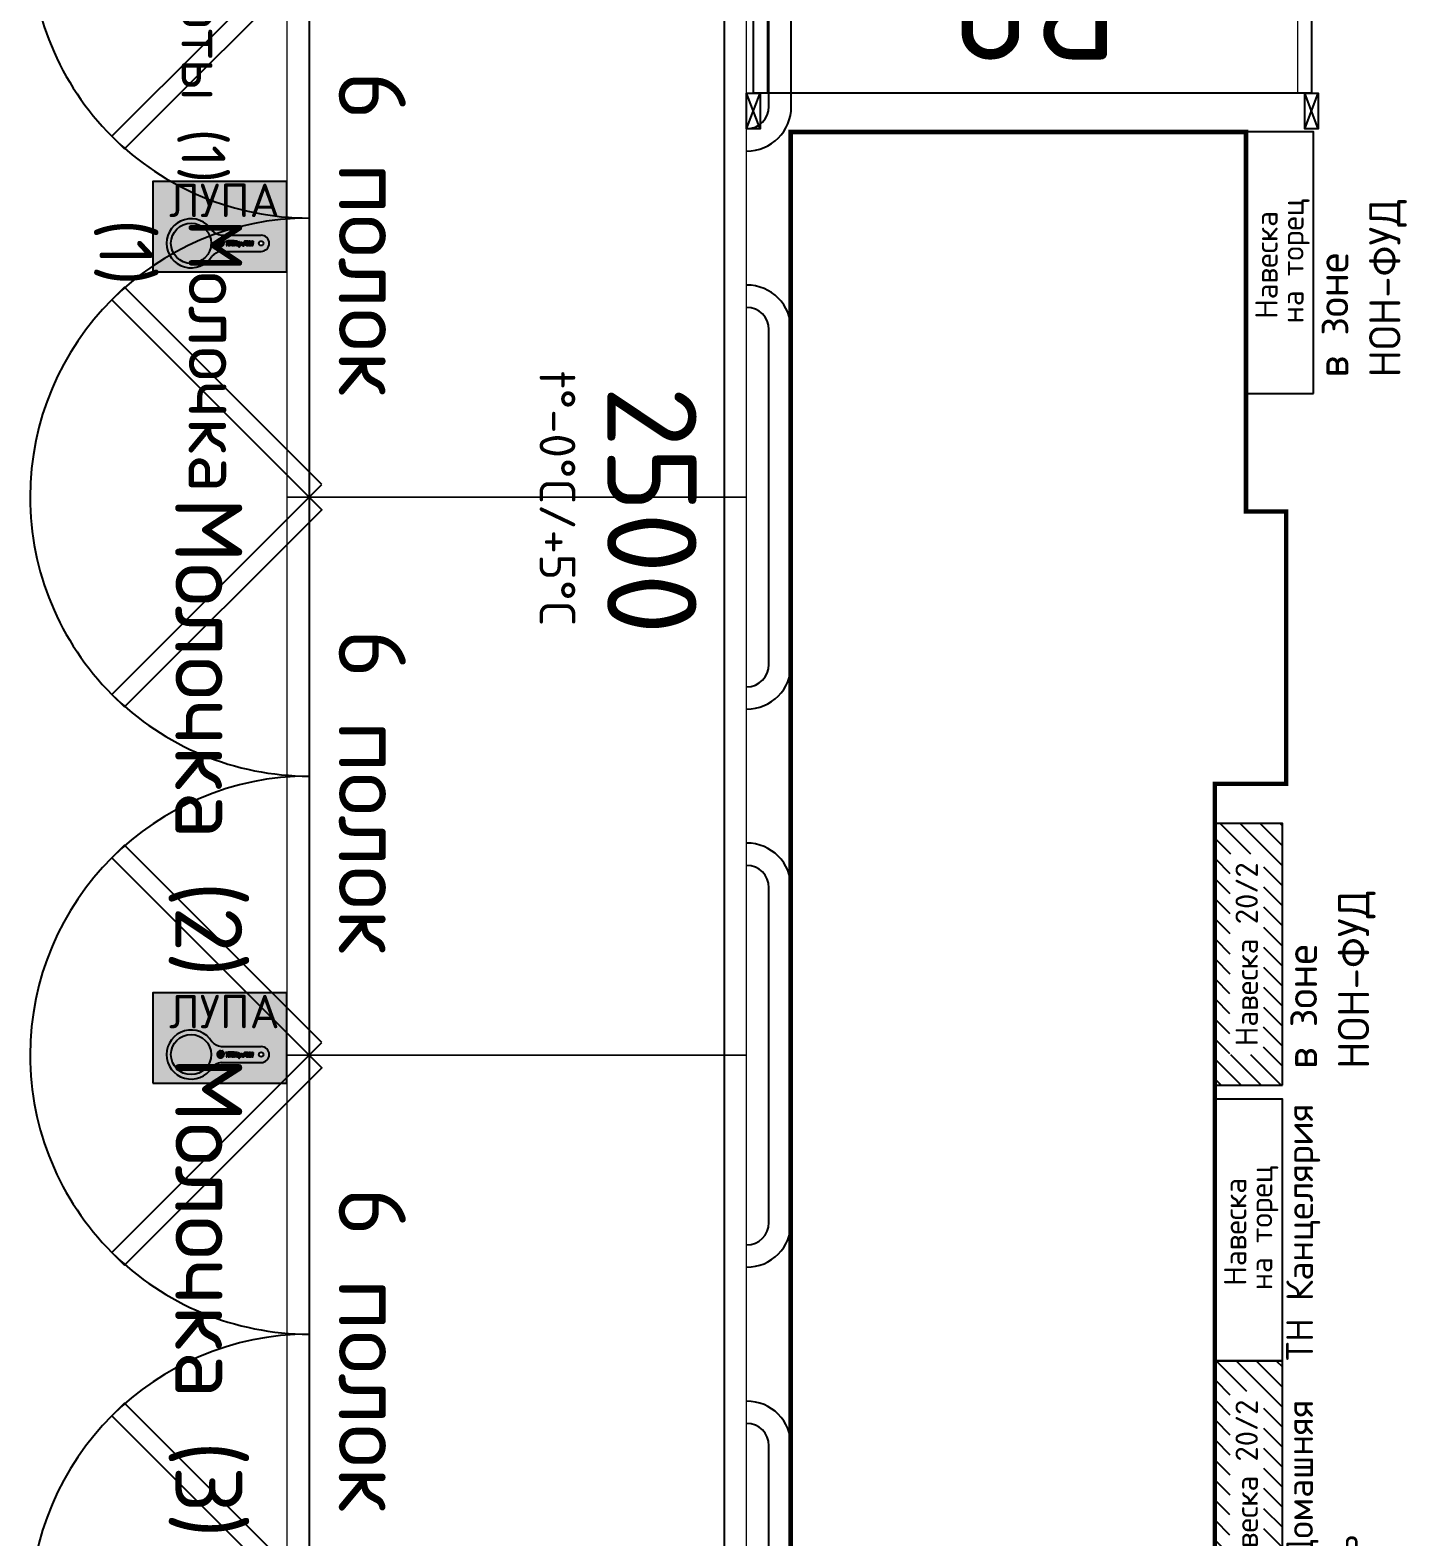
# Model space of a CAD drawing. Extents: x 2032930 to 2119419, y 2254097 to 2318481.
# Drawn here: x 2082416 to 2085499, y 2288457 to 2291832 of the extents above; entities that cross this region are included whole.
import ezdxf
from ezdxf.enums import TextEntityAlignment as Align

# ---------------------------------------------------------------- set-up
doc = ezdxf.new("R2010")
doc.units = 0
doc.header["$LTSCALE"] = 50
doc.layers.get('0').update_dxf_attribs({"linetype": 'CONTINUOUS'})
for name, color, linetype in [('Колонна', 36, 'CONTINUOUS'), ('ТО_ТП', 6, 'CONTINUOUS'), ('ТО_ТП_JDA', 6, 'CONTINUOUS'), ('ТО_ТП_ТЕКСТ JDA', 7, 'CONTINUOUS'), ('ТО_ТП_ХОЛОД', 5, 'CONTINUOUS'), ('ТО_ТП_ХОЛОД JDA', 5, 'CONTINUOUS'), ('ТОВАРНЫЕ ГРУППЫ JDA', 7, 'CONTINUOUS')]:
    doc.layers.add(name, color=color, linetype=linetype)
doc.styles.get("Standard").update_dxf_attribs({"font": 'isocpeur.ttf'})

# ---------------------------------------------------------------- blocks, each defined once
blk = doc.blocks.new('*U526')
at = {"layer": 'ТОВАРНЫЕ ГРУППЫ JDA', "insert": (0, -200), "char_height": 98, "width": 625, "attachment_point": 4}
blk.add_mtext('Торты (1)', dxfattribs=at)
blk = doc.blocks.new('ЛУПА')
at = {"layer": 'ТО_ТП'}
h = blk.add_hatch(color=2, dxfattribs=at)
h.paths.add_polyline_path([(-202.2, 0), (-202.2, -300.4), (0, -300.4), (0, 0)])
edge = h.paths.add_edge_path(flags=16)
edge.add_arc((-63.9, -57.6), 18, 0, 180, ccw=False)
edge.add_line((-45.9, -57.6), (-45.9, -147.4))
edge.add_arc((-11.3, -142), 35, 188.9816, 227.2648)
edge.add_arc((-63.9, -214.6), 55, 121.6158, 418.3842, ccw=False)
edge.add_arc((-116.5, -142), 35, 312.7352, 351.0184)
edge.add_line((-81.9, -147.4), (-81.9, -57.6))
edge = h.paths.add_edge_path(flags=0)
edge.add_arc((-63.9, -57.6), 5, 90, 450)
edge = h.paths.add_edge_path(flags=0)
edge.add_arc((-63.9, -214.6), 45, 90, 450)
h = blk.add_hatch(color=1, dxfattribs=at)
h.paths.add_polyline_path([(-81.9, -57.6), (-81.9, -147.4, -0.168613), (-92.7, -167.7, 3.532063), (-35.1, -167.7, -0.168613), (-45.9, -147.4), (-45.9, -57.6, 1)])
h.paths.add_polyline_path([(-63.9, -169.6, -1), (-63.9, -259.6, -1)], flags=16)
h.paths.add_polyline_path([(-63.9, -52.6, -1), (-63.9, -62.6, -1)], flags=16)
for color, points in [(62, [(-68.1, -76.5), (-67.1, -76.2, 0.74004), (-67.1, -75.9), (-68.1, -75.7), (-67.1, -75.4, 0.961842), (-67.2, -75.2), (-68.5, -75.5, 0.73587), (-68.5, -75.8), (-67.5, -76.1), (-68.5, -76.3, 0.73587), (-68.5, -76.6), (-67.2, -77, 0.961842), (-67.1, -76.7)]), (62, [(-68.4, -80.3, 0.754331), (-68.1, -81.2), (-67.5, -81.2, 0.754331), (-67.3, -80.3, 0.928267), (-67.4, -80.5, -0.638079), (-67.5, -81), (-68.1, -81, -0.638079), (-68.2, -80.5, 0.928267)]), (62, [(-68.6, -85.6, 0.414214), (-68.5, -85.7), (-67.1, -85.7, 0.414214), (-67, -85.6), (-67, -84.9, 1), (-67.3, -84.9), (-67.3, -85.4, -0.414214), (-67.3, -85.5), (-67.6, -85.5, -0.414214), (-67.7, -85.4), (-67.7, -84.9, 1), (-67.9, -84.9), (-67.9, -85.4, -0.414214), (-68, -85.5), (-68.3, -85.5, -0.414214), (-68.4, -85.4), (-68.4, -84.9, 1), (-68.6, -84.9)]), (62, [(-68.5, -89.9, 1), (-68.5, -90.2), (-67.1, -90.2, 1), (-67.1, -89.9), (-68, -89.5), (-67.1, -89.5, 1), (-67.1, -89.2), (-68.5, -89.2, 1), (-68.5, -89.5), (-67.6, -89.9)]), (62, [(-67.1, -91.5), (-68.5, -91.5, 1), (-68.5, -91.7), (-67.9, -91.7), (-67.9, -92.2), (-68.5, -92.2, 1), (-68.5, -92.4), (-67.1, -92.4, 1), (-67.1, -92.2), (-67.6, -92.2), (-67.6, -91.7), (-67.1, -91.7, 1)]), (62, [(-68.5, -94.4, 1), (-68.4, -94.7), (-67.8, -94.3), (-67.2, -94.7, 1), (-67.1, -94.4), (-68.4, -93.7, 1), (-68.5, -93.9), (-68.1, -94.2)]), (82, [(-71.3, -143.4, 0.139682), (-68.9, -150.1, 0.102383)]), (62, [(-71.3, -143.4, -0.102383), (-68.9, -150.1, 0.531456)])]:
    blk.add_hatch(color=color, dxfattribs=at).paths.add_polyline_path(points)
h = blk.add_hatch(color=62, dxfattribs=at)
h.paths.add_polyline_path([(-68.5, -78.4, 0.737843), (-68.5, -78.6), (-67.2, -79, 0.961842), (-67.1, -78.7), (-67.3, -78.7), (-67.3, -78.3), (-67.1, -78.3, 0.961842), (-67.2, -78)])
h.paths.add_polyline_path([(-67.6, -78.4), (-67.6, -78.6), (-68.1, -78.5)], flags=16)
h = blk.add_hatch(color=62, dxfattribs=at)
h.paths.add_polyline_path([(-67.7, -83, 1), (-68.6, -83), (-68.6, -83.3, 0.414214), (-68.5, -83.5), (-67.1, -83.5, 1), (-67.1, -83.2), (-67.7, -83.2)])
h.paths.add_polyline_path([(-67.9, -83), (-67.9, -83.2, -0.414214), (-68, -83.2), (-68.3, -83.2, -0.414214), (-68.4, -83.2), (-68.4, -83, -1)], flags=16)
h = blk.add_hatch(color=62, dxfattribs=at)
h.paths.add_polyline_path([(-68.6, -87.8, 0.414214), (-68.5, -88), (-67.1, -88, 0.414214), (-67, -87.8), (-67, -87.3, 0.414214), (-67.3, -87), (-67.5, -87, 0.383716), (-67.8, -87.3, 0.169792), (-68.1, -87.2), (-68.3, -87.2, 0.414214), (-68.6, -87.4)])
h.paths.add_polyline_path([(-67.7, -87.7), (-67.7, -87.4, -0.340247), (-67.5, -87.2, -0.357412), (-67.3, -87.4), (-67.3, -87.7)], flags=16)
h.paths.add_polyline_path([(-68.4, -87.7), (-68.4, -87.6, -0.35716), (-68.2, -87.4, -0.324936), (-67.9, -87.6), (-67.9, -87.7)], flags=16)
at = {"layer": 'ТО_ТП', "true_color": 0xf5fef1}
h = blk.add_hatch(color=7, dxfattribs=at)
h.paths.add_polyline_path([(-61.4, -81.9), (-60.3, -82), (-59.4, -81.8), (-58.9, -81.4), (-58.6, -80.7), (-58.9, -79.8), (-59.2, -79.3), (-59.9, -78.8), (-60.8, -77.9), (-60.9, -77.6), (-59.1, -77.9), (-58.8, -77.9), (-58.9, -76.4), (-59.4, -76.2), (-65.3, -75), (-65.5, -75), (-65.5, -76.5), (-65.1, -76.8), (-65.5, -77.1), (-65.6, -78.7), (-65.5, -79.3), (-64.9, -79.9), (-64, -80.6), (-63.1, -81.2), (-62.3, -81.6)])
h.paths.add_polyline_path([(-62, -80.2), (-63, -79.6), (-63.8, -79.1), (-64.4, -78.4), (-64.4, -77), (-64.2, -77), (-63.3, -77.3), (-62.1, -77.9), (-61.2, -78.7), (-60.7, -79.1), (-60.5, -80), (-61, -80.3)], flags=16)
for points in [[(-59.2, -88.1), (-58.8, -88), (-58.8, -86.6), (-59.1, -86.2), (-59.8, -86.2), (-61.1, -86.1), (-62, -85.8), (-61.3, -85.2), (-59, -84.5), (-58.8, -84.1), (-58.8, -82.5), (-59.2, -82.3), (-59.8, -82.5), (-60.3, -82.8), (-61.8, -83.6), (-62.5, -84), (-63.3, -83.3), (-64.2, -82.1), (-64.9, -81.5), (-65.3, -81), (-65.4, -81), (-65.5, -81.3), (-65.5, -82.3), (-65.5, -82.8), (-65.4, -83.1), (-64.8, -83.6), (-64.2, -84.1), (-63, -85.2), (-63.1, -85.5), (-63.4, -85.4), (-64.3, -85.2), (-64.9, -85.2), (-65.5, -85), (-65.6, -85.2), (-65.6, -86.5), (-65.5, -86.8)], [(-62.1, -93.9), (-61.5, -93.9), (-60.9, -93.7), (-60.7, -93.4), (-60.6, -92.7), (-60.7, -92.2), (-61.3, -91.4), (-62, -90.6), (-62.4, -90.2), (-59.2, -90.7), (-58.9, -90.6), (-59, -88.9), (-59.2, -88.6), (-65.3, -87.7), (-65.6, -87.9), (-65.5, -89.5), (-65.1, -89.6), (-64.1, -89.9), (-63.4, -90.5), (-62.6, -91.5), (-62.7, -92), (-63.1, -92.2), (-63.8, -92), (-64.5, -91.8), (-65.4, -91.7), (-65.6, -91.9), (-65.5, -93.1), (-65.5, -93.3)], [(-67.9, -137.7), (-66.9, -137.7), (-67, -137.1), (-67.3, -135.1), (-67.3, -133.9), (-58.7, -135.7), (-58.7, -133.7), (-67.6, -132.1), (-67.9, -129.6), (-59.7, -131.1), (-58.6, -131.2), (-58.7, -129.4), (-68.1, -127.8), (-68.2, -126.1), (-68.1, -121.3), (-68, -117.9), (-67.7, -113.6), (-67.4, -110.6), (-68.5, -110.5), (-68.7, -112), (-69.4, -118.1), (-69.5, -122.8), (-69.5, -126.9), (-69.1, -131.5), (-68.3, -136.3)], [(-68.3, -108.3), (-68.4, -109.4), (-67.3, -109.5), (-67.2, -108.4)], [(-68.1, -107.2), (-67.1, -107.3), (-67, -106.2), (-68, -106.1)], [(-65.5, -121), (-59.2, -122.4), (-58.7, -122.3), (-58.7, -120.7), (-59, -120.5), (-60.2, -120.4), (-61.6, -119.8), (-62.7, -119.3), (-63.4, -118.4), (-63.7, -117.5), (-61.7, -117.7), (-59, -118.6), (-58.7, -118.5), (-58.8, -117.3), (-59.2, -117.1), (-61.6, -116.4), (-62.8, -115.6), (-63.7, -114.3), (-63.7, -113.9), (-62.9, -113.9), (-59, -114.6), (-58.8, -114.5), (-58.8, -113.4), (-59.4, -113.1), (-64.5, -112.2), (-65.4, -112.6), (-65.5, -113.6), (-64.9, -114.4), (-63.2, -116.3), (-65.1, -116.2), (-65.4, -116.4), (-65.5, -117.4), (-65.3, -117.7), (-64.9, -118.3), (-64, -119.2), (-63.5, -119.6), (-63.5, -119.8), (-65.5, -119.2)]]:
    blk.add_hatch(color=7, dxfattribs=at).paths.add_polyline_path(points)
h = blk.add_hatch(color=7, dxfattribs=at)
h.paths.add_polyline_path([(-61.9, -100.4), (-60.1, -100.4), (-59.5, -100.1), (-58.8, -99.4), (-58.5, -98.5), (-58.6, -96.7), (-59.6, -95.5), (-61.3, -94.5), (-62.3, -94.2), (-63.9, -94), (-64.7, -94.4), (-65.3, -95.1), (-65.5, -95.7), (-65.5, -97.1), (-65.3, -98.2), (-64.7, -98.7), (-64.5, -99.1), (-62.8, -100.2)])
h.paths.add_polyline_path([(-62.7, -98.5), (-63.8, -97.8), (-64.2, -97.4), (-64.3, -96.7), (-64, -96), (-63, -95.9), (-62, -96.1), (-61.1, -96.4), (-60.3, -96.6), (-60, -97.4), (-60, -98.4), (-60.3, -98.6), (-61.6, -98.6)], flags=16)
h = blk.add_hatch(color=7, dxfattribs=at)
h.paths.add_polyline_path([(-65.4, -106), (-56.1, -107.8), (-55.9, -107.7), (-55.9, -106.4), (-56.2, -106.1), (-57.3, -105.9), (-57.9, -105.6), (-58.7, -105.6), (-58.7, -104.6), (-58.6, -103.7), (-59.4, -102.5), (-60.5, -101.4), (-61.6, -100.8), (-62.9, -100.5), (-64.2, -100.3), (-65.2, -100.5), (-65.5, -100.9), (-65.5, -101.8), (-65.4, -102.7), (-64.8, -103.4), (-63.9, -103.9), (-63.3, -104.4), (-63.3, -104.7), (-65.4, -104.3)])
h.paths.add_polyline_path([(-63, -103.7), (-63.4, -103.4), (-63.9, -103), (-63.8, -102.3), (-63.6, -102), (-61.8, -102.4), (-61.2, -102.7), (-60.1, -103.6), (-60, -104.4), (-60.1, -105.4), (-60.5, -105.4)], flags=16)
h = blk.add_hatch(color=7, dxfattribs=at)
h.paths.add_polyline_path([(-62.4, -112), (-61.4, -112.2), (-60.5, -112.3), (-59.9, -112.2), (-59.2, -111.9), (-58.8, -111.5), (-58.6, -110.1), (-58.7, -109), (-58.9, -108.2), (-59.3, -107.7), (-60.1, -107.4), (-60.3, -107.7), (-60.3, -108), (-60.1, -108.6), (-60, -109.2), (-60, -110.2), (-60.8, -111), (-61.7, -111), (-61.6, -110.2), (-61.6, -109.3), (-61.8, -108.7), (-61.9, -108.1), (-62.5, -107.6), (-63, -107.2), (-63.7, -106.8), (-64.3, -106.7), (-64.9, -106.9), (-65.3, -107.1), (-65.5, -107.5), (-65.6, -108.1), (-65.5, -108.7), (-65.5, -109.3), (-65.4, -109.8), (-65.1, -110.3), (-64.7, -110.8), (-64.2, -111.3), (-63.5, -111.6)])
h.paths.add_polyline_path([(-64.2, -109.6), (-64.3, -109), (-64.2, -108.4), (-63.8, -108.2), (-63, -108.7), (-62.8, -109.6), (-62.8, -110.3), (-62.8, -110.7), (-63.7, -110.4)], flags=16)
h = blk.add_hatch(color=7, dxfattribs=at)
h.paths.add_polyline_path([(-65.4, -125.8), (-64.9, -126.7), (-64.4, -127.3), (-63.7, -127.8), (-62.9, -127.8), (-62.5, -127.6), (-62.1, -127.1), (-61.9, -126.5), (-59.4, -128.8), (-58.9, -129), (-58.7, -128.7), (-58.6, -127.7), (-58.8, -127.4), (-61.6, -125.2), (-61.8, -124.8), (-61.6, -124.6), (-59.5, -125.2), (-58.9, -125.3), (-58.7, -125.2), (-58.7, -123.6), (-58.8, -123.4), (-65.4, -122.4), (-65.5, -125)])
h.paths.add_polyline_path([(-64.3, -125.4), (-64.3, -124.3), (-64.3, -124.2), (-62.6, -124.5), (-62.6, -125.7), (-62.9, -126.2), (-63.7, -126.1)], flags=16)
h = blk.add_hatch(color=7, dxfattribs=at)
h.paths.add_polyline_path([(-71.8, -145.3, 10.87382), (-70.2, -142.9, -0.05711), (-69.2, -143.5, -0.814001), (-58.3, -150.8, 0.101464), (-59.2, -146.9, 0.170285), (-61.3, -144.8, 0.100507), (-62.2, -144.5, 0.061949), (-63.4, -144.5, 0.137499), (-64.6, -145.1, 0.171574), (-65.6, -146.8, 0.107239), (-65.3, -149.3, -0.41491), (-65.4, -149.4), (-66.5, -149.3, 0.323228), (-66.6, -149.3), (-67.6, -150.9, 0.559883), (-67.6, -151), (-63.4, -151.8, 0.667503), (-63.3, -151.6, -0.060013), (-63.9, -149.9, -0.175402), (-63.6, -148.1, -0.184638), (-63, -147.5, -0.256132), (-61.7, -147.7, -0.184413), (-60.5, -149.2, -0.120265), (-60.4, -152.2, 0.382377), (-60.3, -152.3), (-59.4, -152.6, -0.745905), (-71.1, -147.5, 0.075641), (-68.9, -151.4, 0.654966), (-72.1, -142.4, 0.049676)])
h.paths.add_polyline_path([(-71.3, -143.4, -0.531456), (-68.9, -150.1, -0.139682)], flags=16)
at = {"layer": 'ТО_ТП'}
h = blk.add_hatch(color=1, dxfattribs=at)
edge = h.paths.add_edge_path(flags=16)
edge.add_arc((-67.3, -143.8), 0.561, 90, 450)
edge = h.paths.add_edge_path()
edge.add_arc((-64.5, -148.3), 6.67, 172.9654, 319.8432)
edge.add_arc((-57.3, -142.2), 14.8, 200.9336, 218.2362)
edge.add_arc((-72.5, -147.6), 5.19, 312.9717, 445.8655)
edge.add_arc((-64.5, -148.3), 6.67, 337.8169, 494.3993)
edge.add_arc((-68.4, -151.1), 10.1, 361.744, 384.9186)
edge.add_arc((-63.2, -148.8), 4.41, 384.9813, 423.637)
edge.add_arc((-62.6, -147), 2.54, 419.0196, 441.9771)
edge.add_arc((-62.8, -149), 4.56, 443.0987, 457.2782)
edge.add_arc((-62.9, -147), 2.58, 100.7079, 132.024)
edge.add_arc((-62.6, -147.3), 2.96, 131.665, 170.6077)
edge.add_arc((-59.9, -147.5), 5.75, 173.5416, 198.0254)
edge.add_arc((-65.4, -149.3), 0.125, 282.6198, 372.7559)
edge.add_line((-66.5, -149.3), (-65.4, -149.4))
edge.add_arc((-66.5, -149.4), 0.166, 440.9581, 514.1446)
edge.add_line((-67.6, -150.9), (-66.6, -149.3))
edge.add_arc((-67.5, -150.9), 0.0965, 137.8803, 254.8552)
edge.add_line((-67.6, -151), (-63.4, -151.8))
edge.add_arc((-63.4, -151.7), 0.148, 259.8696, 394.7625)
edge.add_arc((-56.7, -148.2), 7.45, 193.823, 207.5605)
edge.add_arc((-61.3, -149.4), 2.7, 151.2534, 191.0477)
edge.add_arc((-62.5, -148.7), 1.28, 111.8816, 153.7262)
edge.add_arc((-62.5, -148.7), 1.34, 414.5287, 471.9946)
edge.add_arc((-63.1, -150), 2.75, 376.814, 418.6089)
edge.add_arc((-66.5, -150.8), 6.26, 347.5342, 374.9652)
edge.add_arc((-60.3, -152.2), 0.153, 179.5059, 263.2087)
edge.add_line((-60.3, -152.3), (-59.4, -152.6))
h = blk.add_hatch(color=1, dxfattribs=at)
h.paths.add_polyline_path([(-67.5, -151, -0.608241), (-67.6, -150.9), (-66.6, -149.3, -0.330653), (-66.5, -149.3), (-65.4, -149.4, 0.41491), (-65.3, -149.3, -0.107239), (-65.6, -146.8, -0.171574), (-64.6, -145.1, -0.137499), (-63.4, -144.5, -0.061949), (-62.2, -144.5, -0.100507), (-61.3, -144.8, -0.170285), (-59.2, -146.9, -0.101464), (-58.3, -150.8, 0.814001), (-69.2, -143.5, -0.453449), (-68.9, -151.4, -0.075641), (-71.1, -147.5, 0.745905), (-59.4, -152.6), (-60.3, -152.3, -0.382377), (-60.4, -152.2, 0.120265), (-60.5, -149.2, 0.184413), (-61.7, -147.7, 0.256132), (-63, -147.5, 0.184638), (-63.6, -148.1, 0.175402), (-63.9, -149.9, 0.060013), (-63.3, -151.6, -0.678693), (-63.4, -151.8)])
h.paths.add_polyline_path([(-67.3, -144.3, -1), (-67.3, -143.2, -1)], flags=16)
h.paths.add_polyline_path([(-67, -143.5), (-67.3, -143.8), (-67.3, -143.6, 0.456115), (-67.7, -143.6), (-67.7, -144), (-66.9, -144, -3.609593)], flags=0)
h.paths.add_polyline_path([(-66.9, -143.9), (-67.2, -143.9), (-66.9, -143.6, -0.158239)], flags=0)
h.paths.add_polyline_path([(-67.4, -143.9), (-67.7, -143.9), (-67.7, -143.6, -0.406434), (-67.4, -143.6)], flags=0)
h = blk.add_hatch(color=255, dxfattribs=at)
h.paths.add_polyline_path([(-67.3, -144.3, 1), (-67.3, -143.2, 1)])
h.paths.add_polyline_path([(-67.7, -143.9), (-67.7, -143.6, -0.406434), (-67.4, -143.6), (-67.4, -143.9)], flags=16)
h.paths.add_polyline_path([(-66.9, -144, -3.609593), (-67, -143.5), (-67.3, -143.8), (-67.3, -143.6, 0.456115), (-67.7, -143.6), (-67.7, -144)], flags=16)
h.paths.add_polyline_path([(-67.2, -143.9), (-66.9, -143.6, -0.158239), (-66.9, -143.9)], flags=16)
at = {"layer": 'ТО_ТП', "true_color": 0xf0ffff}
blk.add_hatch(color=7, dxfattribs=at).paths.add_polyline_path([(-63.9, -169.6, 1), (-63.9, -259.6, 1)])
at = {"color": 5}
blk.add_lwpolyline([(0, -300.4), (0, 0), (-202.2, 0), (-202.2, -300.4)], close=True, dxfattribs=at)
at = {"layer": 'ТО_ТП'}
for p, q in [((-81.9, -147.4), (-81.9, -57.6)), ((-45.9, -147.4), (-45.9, -57.6))]:
    blk.add_line(p, q, dxfattribs=at)
at = {"layer": 'ТО_ТП', "color": 62}
for p, q in [((-68.6, -83), (-68.6, -83.3)), ((-68.6, -85.6), (-68.6, -84.9)), ((-68.6, -87.8), (-68.6, -87.4)), ((-68.5, -75.5), (-67.2, -75.2)), ((-68.5, -75.8), (-67.5, -76.1)), ((-68.5, -76.3), (-67.5, -76.1)), ((-68.5, -76.6), (-67.2, -77)), ((-68.5, -78.4), (-67.2, -78)), ((-68.5, -78.6), (-67.2, -79)), ((-68.5, -83.5), (-67.1, -83.5)), ((-68.5, -85.7), (-67.1, -85.7)), ((-68.5, -88), (-67.1, -88)), ((-68.5, -89.2), (-67.1, -89.2)), ((-68.5, -89.5), (-67.6, -89.9)), ((-68.5, -89.9), (-67.6, -89.9)), ((-68.5, -90.2), (-67.1, -90.2)), ((-68.5, -91.5), (-67.1, -91.5)), ((-68.5, -91.7), (-67.9, -91.7)), ((-68.5, -92.2), (-67.9, -92.2)), ((-68.5, -92.4), (-67.1, -92.4)), ((-68.1, -94.2), (-68.5, -93.9)), ((-68.1, -94.2), (-68.5, -94.4)), ((-68.4, -83), (-68.4, -83.2)), ((-68.4, -84.9), (-68.4, -85.4)), ((-68.4, -87.7), (-68.4, -87.6)), ((-68.4, -87.7), (-67.9, -87.7)), ((-67.1, -94.4), (-68.4, -93.7)), ((-67.8, -94.3), (-68.4, -94.7)), ((-68.3, -83.2), (-68, -83.2)), ((-68.3, -85.5), (-68, -85.5)), ((-68.3, -87.2), (-68.1, -87.2)), ((-68.1, -75.7), (-67.1, -75.4)), ((-68.1, -75.7), (-67.1, -75.9)), ((-68.1, -76.5), (-67.1, -76.2)), ((-68.1, -76.5), (-67.1, -76.7)), ((-68.1, -78.5), (-67.6, -78.4)), ((-68.1, -78.5), (-67.6, -78.6)), ((-68.1, -81), (-67.5, -81)), ((-68.1, -81.2), (-67.5, -81.2)), ((-68, -89.5), (-67.1, -89.5)), ((-68, -89.5), (-67.1, -89.9)), ((-67.9, -83), (-67.9, -83.2)), ((-67.9, -84.9), (-67.9, -85.4)), ((-67.9, -87.6), (-67.9, -87.7)), ((-67.9, -91.7), (-67.9, -92.2)), ((-67.2, -94.7), (-67.8, -94.3)), ((-67.7, -83), (-67.7, -83.2)), ((-67.7, -83.2), (-67.1, -83.2)), ((-67.7, -84.9), (-67.7, -85.4)), ((-67.7, -87.4), (-67.7, -87.7)), ((-67.7, -87.7), (-67.3, -87.7)), ((-67.6, -78.6), (-67.6, -78.4)), ((-67.6, -85.5), (-67.3, -85.5)), ((-67.6, -91.7), (-67.1, -91.7)), ((-67.6, -91.7), (-67.6, -92.2)), ((-67.6, -92.2), (-67.1, -92.2)), ((-67.5, -87), (-67.3, -87)), ((-67.3, -78.3), (-67.1, -78.3)), ((-67.3, -78.7), (-67.3, -78.3)), ((-67.3, -78.7), (-67.1, -78.7)), ((-67.3, -84.9), (-67.3, -85.4)), ((-67.3, -87.7), (-67.3, -87.4)), ((-67, -85.6), (-67, -84.9)), ((-67, -87.8), (-67, -87.3))]:
    blk.add_line(p, q, dxfattribs=at)
at = {"layer": 'ТО_ТП', "color": 1}
for p, q in [((-69.4, -118.1), (-69.5, -122.8)), ((-69.5, -122.8), (-69.5, -126.9)), ((-69.5, -126.9), (-69.1, -131.5)), ((-68.7, -112), (-69.4, -118.1)), ((-69.1, -131.5), (-68.3, -136.3)), ((-68.5, -110.5), (-68.7, -112)), ((-67.4, -110.6), (-68.5, -110.5)), ((-68.4, -109.4), (-68.3, -108.3)), ((-68.4, -109.4), (-67.3, -109.5)), ((-68.3, -108.3), (-67.2, -108.4)), ((-68.2, -126.1), (-68.1, -121.3)), ((-68.1, -127.8), (-68.2, -126.1)), ((-68.1, -107.2), (-68, -106.1)), ((-68.1, -107.2), (-67.1, -107.3)), ((-68.1, -121.3), (-68, -117.9)), ((-58.7, -129.4), (-68.1, -127.8)), ((-68, -106.1), (-67, -106.2)), ((-68, -117.9), (-67.7, -113.6)), ((-67.9, -129.6), (-59.7, -131.1)), ((-67.6, -132.1), (-67.9, -129.6)), ((-67.7, -113.6), (-67.4, -110.6)), ((-58.7, -133.7), (-67.6, -132.1)), ((-67.3, -109.5), (-67.2, -108.4)), ((-67.3, -133.9), (-58.7, -135.7)), ((-67.3, -135.1), (-67.3, -133.9)), ((-67.1, -107.3), (-67, -106.2)), ((-59.7, -131.1), (-58.6, -131.2)), ((-58.6, -131.2), (-58.7, -129.4)), ((-58.7, -135.7), (-58.7, -133.7)), ((-68.3, -136.3), (-67.9, -137.7)), ((-67.9, -137.7), (-66.9, -137.7)), ((-67.6, -150.9), (-66.6, -149.3)), ((-67.6, -151), (-63.4, -151.8)), ((-67, -137.1), (-67.3, -135.1)), ((-66.9, -137.7), (-67, -137.1)), ((-66.5, -149.3), (-65.4, -149.4)), ((-60.3, -152.3), (-59.4, -152.6))]:
    blk.add_line(p, q, dxfattribs=at)
at = {"layer": 'ТО_ТП', "color": 255}
for p, q in [((-67.7, -144), (-67.7, -143.6)), ((-67.7, -143.9), (-67.7, -143.6)), ((-67.7, -143.9), (-67.4, -143.9)), ((-67.7, -144), (-66.9, -144)), ((-67.4, -143.9), (-67.4, -143.6)), ((-67, -143.5), (-67.3, -143.8)), ((-67.3, -143.8), (-67.3, -143.6)), ((-66.9, -143.6), (-67.2, -143.9)), ((-67.2, -143.9), (-66.9, -143.9))]:
    blk.add_line(p, q, dxfattribs=at)
at = {"layer": 'ТО_ТП', "color": 1}
for points in [[(-65.5, -75), (-65.5, -76.5), (-65.1, -76.8), (-65.5, -77.1), (-65.6, -78.7), (-65.5, -79.3), (-64.9, -79.9), (-64, -80.6), (-63.1, -81.2), (-62.3, -81.6), (-61.4, -81.9), (-60.3, -82), (-59.4, -81.8), (-58.9, -81.4), (-58.6, -80.7), (-58.9, -79.8), (-59.2, -79.3), (-59.9, -78.8), (-60.8, -77.9), (-60.9, -77.6), (-59.1, -77.9), (-58.8, -77.9), (-58.9, -76.4), (-59.4, -76.2), (-65.3, -75)], [(-65.5, -86.8), (-59.2, -88.1), (-58.8, -88), (-58.8, -86.6), (-59.1, -86.2), (-59.8, -86.2), (-61.1, -86.1), (-62, -85.8), (-61.3, -85.2), (-59, -84.5), (-58.8, -84.1), (-58.8, -82.5), (-59.2, -82.3), (-59.8, -82.5), (-60.3, -82.8), (-61.8, -83.6), (-62.4, -83.9), (-62.6, -83.9), (-63.3, -83.3), (-64.2, -82.1), (-64.9, -81.5), (-65.3, -81), (-65.4, -81), (-65.5, -81.3), (-65.5, -82.3), (-65.5, -82.8), (-65.4, -83.1), (-64.8, -83.6), (-64.2, -84.1), (-63.2, -85), (-63, -85.3), (-63.1, -85.5), (-63.4, -85.4), (-64.3, -85.2), (-64.9, -85.2), (-65.5, -85), (-65.6, -85.2), (-65.6, -86.5)], [(-65.5, -93.3), (-62.1, -93.9), (-61.5, -93.9), (-60.9, -93.7), (-60.7, -93.4), (-60.6, -92.7), (-60.7, -92.2), (-61.3, -91.4), (-62, -90.6), (-62.4, -90.2), (-59.2, -90.7), (-58.9, -90.6), (-59, -88.9), (-59.2, -88.6), (-65.3, -87.7), (-65.6, -87.9), (-65.5, -89.5), (-65.1, -89.6), (-64.1, -89.9), (-63.4, -90.5), (-62.8, -91.2), (-62.6, -91.6), (-62.7, -92), (-63.1, -92.2), (-63.8, -92), (-64.5, -91.8), (-65.4, -91.7), (-65.6, -91.9), (-65.5, -93.1)], [(-64.5, -99.1), (-62.8, -100.2), (-61.9, -100.4), (-60.1, -100.4), (-59.5, -100.1), (-58.8, -99.4), (-58.5, -98.5), (-58.6, -96.7), (-59.6, -95.5), (-61.3, -94.5), (-62.3, -94.2), (-63.9, -94), (-64.7, -94.4), (-65.3, -95.1), (-65.5, -95.7), (-65.5, -97.1), (-65.3, -98.2), (-64.7, -98.7)], [(-65.4, -106), (-56.1, -107.8), (-55.9, -107.7), (-55.9, -106.4), (-56.2, -106.1), (-57.3, -105.9), (-57.9, -105.6), (-58.7, -105.6), (-58.7, -104.6), (-58.6, -103.7), (-59.4, -102.5), (-60.5, -101.4), (-61.6, -100.8), (-62.9, -100.5), (-64.2, -100.3), (-65.2, -100.5), (-65.5, -100.9), (-65.5, -101.8), (-65.4, -102.7), (-64.8, -103.4), (-63.9, -103.9), (-63.3, -104.4), (-63.3, -104.7), (-65.4, -104.3)], [(-64.4, -77), (-64.4, -78.4), (-63.8, -79.1), (-63, -79.6), (-62, -80.2), (-61, -80.3), (-60.6, -80.1), (-60.5, -79.8), (-60.7, -79.1), (-61.2, -78.7), (-62.1, -77.9), (-63.3, -77.3), (-64.2, -77)], [(-63.7, -97.9), (-62.7, -98.5), (-61.6, -98.6), (-60.3, -98.6), (-60, -98.4), (-60, -97.4), (-60.3, -96.6), (-61.1, -96.4), (-62, -96.1), (-63, -95.9), (-64, -96), (-64.3, -96.7), (-64.2, -97.4), (-63.9, -97.8)], [(-60.3, -108), (-60.1, -108.6), (-60, -109.2), (-60, -110), (-60.1, -110.3), (-60.5, -110.7), (-60.9, -111), (-61.5, -111), (-61.7, -110.8), (-61.6, -110.2), (-61.6, -109.3), (-61.8, -108.7), (-61.9, -108.1), (-62.5, -107.6), (-63, -107.2), (-63.7, -106.8), (-64.3, -106.7), (-64.9, -106.9), (-65.3, -107.1), (-65.5, -107.5), (-65.6, -108.1), (-65.5, -108.7), (-65.5, -109.3), (-65.4, -109.8), (-65.1, -110.3), (-64.7, -110.8), (-64.2, -111.3), (-63.5, -111.6), (-62.4, -112), (-61.4, -112.2), (-60.5, -112.3), (-59.9, -112.2), (-59.2, -111.9), (-58.8, -111.5), (-58.6, -110.1), (-58.7, -109), (-58.9, -108.2), (-59.3, -107.7), (-60.1, -107.4), (-60.3, -107.7), (-60.3, -107.9)], [(-65.5, -121), (-59.2, -122.4), (-58.7, -122.3), (-58.7, -120.7), (-59, -120.5), (-60.2, -120.4), (-61.6, -119.8), (-62.7, -119.3), (-63.4, -118.4), (-63.7, -117.5), (-61.7, -117.7), (-59, -118.6), (-58.7, -118.5), (-58.8, -117.3), (-59.2, -117.1), (-61.6, -116.4), (-62.8, -115.6), (-63.7, -114.3), (-63.7, -113.9), (-62.9, -113.9), (-59, -114.6), (-58.8, -114.5), (-58.8, -113.4), (-59.4, -113.1), (-64.5, -112.2), (-65.4, -112.6), (-65.5, -113.6), (-64.9, -114.4), (-63.4, -116.1), (-63.4, -116.3), (-65.1, -116.2), (-65.4, -116.4), (-65.5, -117.4), (-65.3, -117.7), (-64.9, -118.3), (-64, -119.2), (-63.5, -119.6), (-63.5, -119.8), (-65.5, -119.2)], [(-58.7, -128.7), (-58.9, -129), (-59.4, -128.8), (-61.9, -126.5), (-62.1, -127.1), (-62.5, -127.6), (-62.9, -127.8), (-63.7, -127.8), (-64.4, -127.3), (-64.9, -126.7), (-65.4, -125.8), (-65.5, -125), (-65.4, -122.4), (-58.8, -123.4), (-58.7, -123.6), (-58.7, -125.2), (-58.9, -125.3), (-59.5, -125.2), (-61.6, -124.6), (-61.8, -124.8), (-61.6, -125.2), (-58.8, -127.4), (-58.6, -127.7)], [(-62.8, -110.7), (-63.7, -110.4), (-64.2, -109.6), (-64.3, -109), (-64.2, -108.4), (-63.8, -108.2), (-63.3, -108.5), (-62.9, -108.9), (-62.8, -109.6), (-62.8, -110.3)], [(-64.3, -124.3), (-64.3, -125.4), (-63.7, -126.1), (-62.9, -126.2), (-62.6, -125.7), (-62.6, -124.5), (-64.3, -124.2)], [(-63, -103.7), (-60.5, -105.4), (-60.1, -105.4), (-60, -104.4), (-60.1, -103.6), (-61.2, -102.7), (-61.8, -102.4), (-63.6, -102), (-63.8, -102.3), (-63.9, -103), (-63.4, -103.4)]]:
    blk.add_lwpolyline(points, close=True, dxfattribs=at)
at = {"layer": 'ТО_ТП'}
for centre, radius in [((-63.9, -57.6), 5), ((-63.9, -214.6), 45)]:
    blk.add_circle(centre, radius, dxfattribs=at)
at = {"layer": 'ТО_ТП', "color": 255}
blk.add_circle((-67.3, -143.8), 0.561, dxfattribs=at)
at = {"layer": 'ТО_ТП'}
for centre, radius, start, end in [((-63.9, -57.6), 18, 0, 180), ((-63.9, -214.6), 55, 121.6158, 58.3842), ((-116.5, -142), 35, 312.7352, 351.0184), ((-11.3, -142), 35, 188.9816, 227.2648)]:
    blk.add_arc(centre, radius, start, end, dxfattribs=at)
at = {"layer": 'ТО_ТП', "color": 62}
for centre, radius, start, end in [((-68.4, -75.7), 0.164, 105.7855, 260.1262), ((-68.4, -76.5), 0.164, 105.7855, 260.1262), ((-68.5, -78.5), 0.136, 100.6693, 257.5926), ((-68.1, -80.7), 0.505, 119.5558, 267.259), ((-68.1, -83), 0.48, 0, 180), ((-68.5, -83.3), 0.12, 180, 270), ((-68.5, -84.9), 0.12, 0, 180), ((-68.5, -85.6), 0.12, 180, 270), ((-68.3, -87.4), 0.276, 90, 180), ((-68.5, -87.8), 0.12, 180, 270), ((-68.5, -89.3), 0.12, 90, 270), ((-68.5, -90.1), 0.12, 90, 270), ((-68.5, -91.6), 0.12, 90, 270), ((-68.5, -92.3), 0.12, 90, 270), ((-68.5, -93.8), 0.12, 62.1027, 242.1027), ((-68.5, -94.6), 0.12, 117.8973, 297.8973), ((-68.3, -80.4), 0.12, 304.6052, 120.2143), ((-68.1, -83), 0.245, 0, 180), ((-68.3, -83.2), 0.064, 180, 270), ((-68.3, -85.4), 0.064, 180, 270), ((-68.2, -87.6), 0.207, 88.2592, 166.878), ((-68.1, -80.7), 0.283, 126.3171, 255.4615), ((-68.2, -87.6), 0.245, 20.3083, 92.3116), ((-68.1, -87.6), 0.411, 45.4824, 84.0282), ((-68, -83.2), 0.064, 270, 0), ((-68, -85.4), 0.064, 270, 0), ((-67.8, -84.9), 0.12, 0, 180), ((-67.5, -87.3), 0.304, 89.1892, 174.7812), ((-67.6, -85.4), 0.064, 180, 270), ((-67.5, -87.5), 0.226, 87.9281, 163.0909), ((-67.5, -80.7), 0.505, 272.741, 60.4442), ((-67.6, -80.7), 0.283, 284.5385, 53.6829), ((-67.5, -87.4), 0.207, 13.0654, 91.7353), ((-67.3, -80.4), 0.12, 59.7857, 235.3948), ((-67.1, -84.9), 0.12, 0, 180), ((-67.3, -85.4), 0.064, 270, 0), ((-67.3, -87.3), 0.276, 0, 90), ((-67.1, -75.3), 0.12, 285.9364, 101.4793), ((-67.1, -76.9), 0.12, 258.5207, 74.0636), ((-67.1, -78.1), 0.12, 285.9364, 101.4793), ((-67.1, -78.9), 0.12, 258.5207, 74.0636), ((-67.1, -94.6), 0.12, 242.1027, 62.1027), ((-67.2, -76.1), 0.16, 280.0137, 76.6114), ((-67.1, -83.3), 0.12, 270, 90), ((-67.1, -85.6), 0.12, 270, 0), ((-67.1, -87.8), 0.12, 270, 0), ((-67.1, -89.3), 0.12, 270, 90), ((-67.1, -90.1), 0.12, 270, 90), ((-67.1, -91.6), 0.12, 270, 90), ((-67.1, -92.3), 0.12, 270, 90), ((-72.4, -147.5), 4.29, 323.9396, 75.8944), ((-86.3, -152.6), 17.5, 8.2255, 31.6085)]:
    blk.add_arc(centre, radius, start, end, dxfattribs=at)
at = {"layer": 'ТО_ТП', "color": 255}
for centre, radius, start, end in [((-64.5, -148.4), 7.88, 156.3835, 135.366), ((-57.3, -142.2), 14.8, 180.601, 191.9766), ((-72.5, -147.6), 5.19, 312.9717, 85.8655), ((-57.3, -142.2), 14.8, 200.9336, 218.2362), ((-67.3, -143.8), 0.456, 37.2874, 335.3481), ((-67.5, -143.8), 0.303, 41.3156, 139.3894), ((-67.5, -143.8), 0.209, 47.8511, 136.325), ((-67.3, -143.8), 0.456, 348.4631, 24.4304)]:
    blk.add_arc(centre, radius, start, end, dxfattribs=at)
at = {"layer": 'ТО_ТП', "color": 82}
blk.add_arc((-58.4, -142.5), 13, 184.0135, 215.8205, dxfattribs=at)
at = {"layer": 'ТО_ТП', "color": 1}
for centre, radius, start, end in [((-64.5, -148.3), 6.67, 172.9654, 319.8432), ((-64.5, -148.3), 6.67, 337.8169, 134.3993), ((-67.5, -150.9), 0.0965, 137.8803, 254.8552), ((-66.5, -149.4), 0.166, 80.9581, 154.1446), ((-62.6, -147.3), 2.96, 131.665, 170.6077), ((-59.9, -147.5), 5.75, 173.5416, 198.0254), ((-65.4, -149.3), 0.125, 282.6198, 12.7559), ((-62.9, -147), 2.58, 100.7079, 132.024), ((-61.3, -149.4), 2.7, 151.2534, 191.0477), ((-56.7, -148.2), 7.45, 193.823, 207.5605), ((-62.5, -148.7), 1.28, 111.8816, 153.7262), ((-62.8, -149), 4.56, 83.0987, 97.2782), ((-63.4, -151.7), 0.148, 259.8696, 34.7625), ((-62.5, -148.7), 1.34, 54.5287, 111.9946), ((-62.6, -147), 2.54, 59.0196, 81.9771), ((-63.1, -150), 2.75, 16.814, 58.6089), ((-63.2, -148.8), 4.41, 24.9813, 63.637), ((-66.5, -150.8), 6.26, 347.5342, 14.9652), ((-60.3, -152.2), 0.153, 179.5059, 263.2087), ((-68.4, -151.1), 10.1, 1.744, 24.9186)]:
    blk.add_arc(centre, radius, start, end, dxfattribs=at)
at = {"layer": 'ТО_ТП_JDA', "color": 5, "lineweight": 0}
blk.add_lwpolyline([(-202.2, -300.4), (-202.2, 0), (0, 0), (0, -300.4)], close=True, dxfattribs=at)
at = {"layer": 'ТО_ТП_ТЕКСТ JDA', "color": 5, "insert": (-197.6, -263.8), "char_height": 75, "attachment_point": 1, "rotation": 90}
blk.add_mtext_dynamic_manual_height_columns('ЛУПА', width=158.885, gutter_width=1150, heights=[0], dxfattribs=at)
blk = doc.blocks.new('*U312')
at = {"layer": 'ТО_ТП'}
blk.add_blockref('ЛУПА', (0, 0.1), dxfattribs=at)
blk = doc.blocks.new('*U511')
at = {"layer": 'ТОВАРНЫЕ ГРУППЫ JDA', "insert": (0, -100), "char_height": 150, "width": 1250, "attachment_point": 1}
blk.add_mtext('Молочка (3)', dxfattribs=at)
blk = doc.blocks.new('*U510')
at = {"layer": 'ТОВАРНЫЕ ГРУППЫ JDA', "insert": (0, -100), "char_height": 150, "width": 1250, "attachment_point": 1}
blk.add_mtext('Молочка (2)', dxfattribs=at)
blk = doc.blocks.new('*U516')
at = {"layer": 'ТОВАРНЫЕ ГРУППЫ JDA', "insert": (0, -100), "char_height": 120, "width": 625, "attachment_point": 1}
blk.add_mtext('Молочка (1)', dxfattribs=at)
blk = doc.blocks.new('Пристенный холод 1250  6 полок с дверцами')
at = {"layer": 'ТО_ТП_ХОЛОД', "color": 20}
for p, q in [((812176.8, -191062.4), (811801.8, -191062.4)), ((813051.8, -191062.4), (812676.8, -191062.4)), ((812176.8, -191112.4), (811801.8, -191112.4)), ((813051.8, -191112.4), (812676.8, -191112.4))]:
    blk.add_line(p, q, dxfattribs=at)
at = {"layer": 'ТО_ТП_ХОЛОД', "color": 5}
for p, q in [((813051.8, -191212.4), (811801.8, -191212.4)), ((813051.8, -192141.4), (811801.8, -192141.4))]:
    blk.add_line(p, q, dxfattribs=at)
at = {"layer": 'ТО_ТП_ХОЛОД', "color": 20}
for centre, radius, start, end in [((812176.8, -191162.4), 100, 0, 90), ((812676.8, -191162.4), 100, 90, 180), ((812176.8, -191162.4), 50, 0, 90), ((812676.8, -191162.4), 50, 90, 180)]:
    blk.add_arc(centre, radius, start, end, dxfattribs=at)
at = {"layer": 'ТО_ТП_ХОЛОД JDA', "color": 5, "lineweight": 0}
blk.add_lwpolyline([(813051.8, -191162.4), (811801.8, -191162.4), (811801.8, -192192.4), (813051.8, -192192.4)], close=True, dxfattribs=at)
at = {"layer": 'ТО_ТП_ТЕКСТ JDA'}
blk.add_text('6 полок', height=150, dxfattribs=at).set_placement((812463.1, -192076.1), align=Align.CENTER)
blk = doc.blocks.new('*U537')
at = {"layer": 'ТО_ТП_ХОЛОД JDA', "color": 3}
for points in [[(-2029.8, -1393.7), (-2471.7, -951.7), (-2500, -980), (-2058.1, -1421.9)], [(-1278.3, -951.7), (-1720.2, -1393.7), (-1691.9, -1421.9), (-1250, -980)], [(-779.8, -1393.7), (-1221.7, -951.7), (-1250, -980), (-808.1, -1421.9)], [(-28.3, -951.7), (-470.2, -1393.7), (-441.9, -1421.9), (0, -980)]]:
    blk.add_lwpolyline(points, close=True, dxfattribs=at)
at = {"layer": 'ТО_ТП_ХОЛОД JDA'}
for centre, start, end in [((-2500, -980), 270, 0), ((-1250, -980), 180, 270), ((-1250, -980), 270, 0), ((0, -980), 180, 270)]:
    blk.add_arc(centre, 625, start, end, dxfattribs=at)
at = {"layer": 'ТО_ТП_ХОЛОД'}
for p in [(-814301.8, 191162.4), (-813051.8, 191162.4)]:
    blk.add_blockref('Пристенный холод 1250  6 полок с дверцами', p, dxfattribs=at)
at = {"layer": 'ТО_ТП_ТЕКСТ JDA'}
for s, height, p in [('2500', 200, (-1498.4, -312.3)), ('t°-0°C/+5°C', 80, (-1533.4, -463.8))]:
    blk.add_text(s, height=height, dxfattribs=at).set_placement(p)
blk = doc.blocks.new('Пристенный холод 1250  5 полок с дверцами')
at = {"layer": 'ТО_ТП_ХОЛОД', "color": 20}
for p, q in [((814201.3, -191062.7), (813826.3, -191062.7)), ((815076.3, -191062.7), (814701.3, -191062.7)), ((814201.3, -191112.7), (813826.3, -191112.7)), ((815076.3, -191112.7), (814701.3, -191112.7))]:
    blk.add_line(p, q, dxfattribs=at)
at = {"layer": 'ТО_ТП_ХОЛОД', "color": 5}
for p, q in [((815076.3, -191211.7), (813826.3, -191211.7)), ((815076.3, -192141.7), (813826.3, -192141.7))]:
    blk.add_line(p, q, dxfattribs=at)
at = {"layer": 'ТО_ТП_ХОЛОД', "color": 20}
for centre, radius, start, end in [((814201.3, -191162.7), 100, 0, 90), ((814701.3, -191162.7), 100, 90, 180), ((814201.3, -191162.7), 50, 0, 90), ((814701.3, -191162.7), 50, 90, 180)]:
    blk.add_arc(centre, radius, start, end, dxfattribs=at)
at = {"layer": 'ТО_ТП_ХОЛОД JDA', "color": 5, "lineweight": 0}
blk.add_lwpolyline([(815076.3, -191162.7), (813826.3, -191162.7), (813826.3, -192192.7), (815076.3, -192192.7)], close=True, dxfattribs=at)
at = {"layer": 'ТО_ТП_ТЕКСТ JDA'}
blk.add_text('5 полок', height=150, dxfattribs=at).set_placement((814487.6, -192076.4), align=Align.CENTER)
blk = doc.blocks.new('*U559')
at = {"layer": 'ТО_ТП_ХОЛОД JDA', "color": 3}
for points in [[(-3279.8, -1393.7), (-3721.7, -951.7), (-3750, -980), (-3308.1, -1421.9)], [(-2528.3, -951.7), (-2970.2, -1393.7), (-2941.9, -1421.9), (-2500, -980)], [(-2029.8, -1393.7), (-2471.7, -951.7), (-2500, -980), (-2058.1, -1421.9)], [(-1278.3, -951.7), (-1720.2, -1393.7), (-1691.9, -1421.9), (-1250, -980)], [(-779.8, -1393.7), (-1221.7, -951.7), (-1250, -980), (-808.1, -1421.9)], [(-28.3, -951.7), (-470.2, -1393.7), (-441.9, -1421.9), (0, -980)]]:
    blk.add_lwpolyline(points, close=True, dxfattribs=at)
at = {"layer": 'ТО_ТП_ХОЛОД JDA'}
for centre, start, end in [((-3750, -980), 270, 0), ((-2500, -980), 180, 270), ((-2500, -980), 270, 0), ((-1250, -980), 180, 270), ((-1250, -980), 270, 0), ((0, -980), 180, 270)]:
    blk.add_arc(centre, 625, start, end, dxfattribs=at)
at = {"layer": 'ТО_ТП_ХОЛОД'}
for name, p in [('Пристенный холод 1250  6 полок с дверцами', (-815551.8, 191162.4)), ('Пристенный холод 1250  5 полок с дверцами', (-816326.3, 191162.7)), ('Пристенный холод 1250  6 полок с дверцами', (-813051.8, 191162.4))]:
    blk.add_blockref(name, p, dxfattribs=at)
at = {"layer": 'ТО_ТП_ТЕКСТ JDA'}
for s, height, p in [('3750', 200, (-2123.4, -312.3)), ('t°-0°C/+5°C', 80, (-2158.4, -463.8))]:
    blk.add_text(s, height=height, dxfattribs=at).set_placement(p)
blk = doc.blocks.new('В9 стеллаж 400')
at = {"layer": 'ТО_ТП', "color": 212, "lineweight": 5}
for p, q in [((-1233.9, -480), (-1233.9, -80)), ((-46.1, -480), (-46.1, -80))]:
    blk.add_line(p, q, dxfattribs=at)
at = {"layer": 'ТО_ТП_JDA'}
blk.add_lwpolyline([(-15, -480), (-1265, -480), (-1265, -80), (-15, -80)], close=True, dxfattribs=at)
at = {"layer": 'ТО_ТП_ТЕКСТ JDA', "lineweight": 40}
blk.add_text('В9', height=240, dxfattribs=at).set_placement((-644.7, -395), align=Align.CENTER)
blk = doc.blocks.new('СБ Стойка H1700')
at = {"layer": 'ТО_ТП', "color": 212}
for p, q in [((-30, 0), (0, -80)), ((0, 0), (-30, -80))]:
    blk.add_line(p, q, dxfattribs=at)
blk.add_lwpolyline([(0, -80), (-30, -80), (-30, 0), (0, 0)], close=True, dxfattribs=at)
blk = doc.blocks.new('*U270')
at = {"layer": 'ТО_ТП'}
for p in [(-1250, 0), (0, 0), (0, 0), (0, 0), (-1250, 0)]:
    blk.add_blockref('СБ Стойка H1700', p, dxfattribs=at)
at = {"layer": 'ТО_ТП', "linetype": 'ByBlock'}
blk.add_blockref('В9 стеллаж 400', (0, 0), dxfattribs=at)
blk = doc.blocks.new('Навеска НК на торец Домашняя обувь')
at = {"layer": 'ТО_ТП_JDA', "color": 30, "true_color": 0xf8991e}
blk.add_lwpolyline([(-586, -150), (0, -150), (0, 0), (-586, 0)], close=True, dxfattribs=at)
at = {"layer": 'ТО_ТП_ТЕКСТ JDA'}
blk.add_text('Навеска 20/2', height=50, dxfattribs=at).set_placement((-293, -95), align=Align.CENTER)
blk = doc.blocks.new('*U554')
at = {"layer": 'ТО_ТП'}
h = blk.add_hatch(dxfattribs=at)
h.set_pattern_fill('ANSI31', color=145, scale=10)
h.paths.add_polyline_path([(0, 0), (-586, 0), (-586, -150), (0, -150)])
h.paths.add_polyline_path([(-518, -107.5), (-68, -107.5), (-68, -32.5), (-518, -32.5)], flags=16)
at = {"layer": 'ТО_ТП', "color": 145}
blk.add_lwpolyline([(-586, -150), (0, -150), (0, 0), (-586, 0)], close=True, dxfattribs=at)
at = {"layer": 'ТО_ТП'}
blk.add_blockref('Навеска НК на торец Домашняя обувь', (0, 0), dxfattribs=at)
at = {"layer": 'ТО_ТП_ТЕКСТ JDA', "insert": (-586, -158.6), "char_height": 60, "attachment_point": 1}
blk.add_mtext_dynamic_manual_height_columns('ТН Домашняя обувь', width=586, gutter_width=1150, heights=[600.3], dxfattribs=at)
blk = doc.blocks.new('Навеска на торец Канцелярия')
at = {"layer": 'ТО_ТП_JDA', "color": 30, "true_color": 0xf8991e}
blk.add_lwpolyline([(-586, -150), (0, -150), (0, 0), (-586, 0)], close=True, dxfattribs=at)
at = {"layer": 'ТО_ТП_ТЕКСТ JDA'}
for s, p in [('Навеска', (-297.2, -69.2)), ('на торец', (-288.1, -127.4))]:
    blk.add_text(s, height=50, dxfattribs=at).set_placement(p, align=Align.CENTER)
blk = doc.blocks.new('*U555')
at = {"layer": 'ТО_ТП', "color": 145}
blk.add_lwpolyline([(-586, -150), (0, -150), (0, 0), (-586, 0)], close=True, dxfattribs=at)
at = {"layer": 'ТО_ТП'}
blk.add_blockref('Навеска на торец Канцелярия', (0, 0), dxfattribs=at)
at = {"layer": 'ТО_ТП_ТЕКСТ JDA', "insert": (-586, -158.6), "char_height": 60, "attachment_point": 1}
blk.add_mtext_dynamic_manual_height_columns('ТН Канцелярия', width=586, gutter_width=1150, heights=[600.3], dxfattribs=at)
blk = doc.blocks.new('Навеска НК на торец в зоне НОН-ФУД')
at = {"layer": 'ТО_ТП_JDA', "color": 30, "true_color": 0xf8991e}
blk.add_lwpolyline([(-586, -150), (0, -150), (0, 0), (-586, 0)], close=True, dxfattribs=at)
at = {"layer": 'ТО_ТП_ТЕКСТ JDA'}
blk.add_text('Навеска 20/2', height=50, dxfattribs=at).set_placement((-293, -95), align=Align.CENTER)
blk = doc.blocks.new('*U665')
at = {"layer": 'ТО_ТП'}
h = blk.add_hatch(dxfattribs=at)
h.set_pattern_fill('ANSI31', color=145, scale=10)
h.paths.add_polyline_path([(0, 0), (-586, 0), (-586, -150), (0, -150)])
h.paths.add_polyline_path([(-518, -107.5), (-68, -107.5), (-68, -32.5), (-518, -32.5)], flags=16)
at = {"layer": 'ТО_ТП', "color": 145}
blk.add_lwpolyline([(-586, -150), (0, -150), (0, 0), (-586, 0)], close=True, dxfattribs=at)
at = {"layer": 'ТО_ТП'}
blk.add_blockref('Навеска НК на торец в зоне НОН-ФУД', (0, 0), dxfattribs=at)
at = {"layer": 'ТО_ТП_ТЕКСТ JDA', "insert": (-550, -157.7), "char_height": 70, "attachment_point": 1}
blk.add_mtext_dynamic_manual_height_columns('в зоне НОН-ФУД', width=548.687, gutter_width=1150, heights=[476.4], dxfattribs=at)
blk = doc.blocks.new('Навеска на торец в зоне НОН-ФУД')
at = {"layer": 'ТО_ТП_JDA', "color": 30, "true_color": 0xf8991e}
blk.add_lwpolyline([(41751.7, 23385.4), (42337.7, 23385.4), (42337.7, 23535.4), (41751.7, 23535.4)], close=True, dxfattribs=at)
at = {"layer": 'ТО_ТП_ТЕКСТ JDA'}
for s, p in [('Навеска', (42039.7, 23466.2)), ('на торец', (42048.8, 23408))]:
    blk.add_text(s, height=50, dxfattribs=at).set_placement(p, align=Align.CENTER)
blk = doc.blocks.new('*U666')
at = {"layer": 'ТО_ТП', "color": 145}
blk.add_lwpolyline([(-586, -150), (0, -150), (0, 0), (-586, 0)], close=True, dxfattribs=at)
at = {"layer": 'ТО_ТП', "lineweight": 53}
blk.add_blockref('Навеска на торец в зоне НОН-ФУД', (-42337.7, -23535.4), dxfattribs=at)
at = {"layer": 'ТО_ТП_ТЕКСТ JDA', "insert": (-550, -157.7), "char_height": 70, "attachment_point": 1}
blk.add_mtext_dynamic_manual_height_columns('в зоне НОН-ФУД', width=548.687, gutter_width=1150, heights=[476.4], dxfattribs=at)

msp = doc.modelspace()

# ---------------------------------------------------------------- linework, layer by layer
at = {"layer": 'Колонна', "color": 7, "const_width": 10}
msp.add_lwpolyline([(2085069.2, 2286534), (2085069.2, 2290144), (2085229.2, 2290144), (2085229.2, 2290754), (2085139.2, 2290754), (2085139.2, 2291604), (2084119.2, 2291604), (2084119.2, 2287534), (2084379.2, 2287534), (2084379.2, 2286534)], close=True, dxfattribs=at)

# ---------------------------------------------------------------- block references
at = {"layer": 'ТО_ТП'}
for name, p, rotation in [('*U270', (2084020.6, 2291611.2), 180), ('*U312', (2082990.6, 2291290.7), 270), ('*U555', (2085070.6, 2289437.4), 90), ('*U554', (2085070.6, 2288851.4), 90)]:
    msp.add_blockref(name, p, dxfattribs=dict(at, rotation=rotation))
at = {"layer": 'ТО_ТП', "linetype": 'ByBlock', "rotation": 90}
for name, p in [('*U666', (2085140.6, 2291604)), ('*U665', (2085070.6, 2290054.9))]:
    msp.add_blockref(name, p, dxfattribs=at)
at = {"layer": 'ТО_ТП_ХОЛОД', "lineweight": 53, "rotation": 270}
for name, p in [('*U537', (2084020.6, 2289536.2)), ('*U559', (2084020.6, 2285786.2))]:
    msp.add_blockref(name, p, dxfattribs=at)
at = {"layer": 'ТО_ТП_ХОЛОД', "rotation": 270}
msp.add_blockref('*U312', (2082990.6, 2289473.6), dxfattribs=at)
at = {"layer": 'ТОВАРНЫЕ ГРУППЫ JDA', "lineweight": 50, "rotation": 270}
for name, p in [('*U526', (2082990.6, 2292036.2)), ('*U516', (2082990.6, 2291409.2)), ('*U510', (2082990.6, 2290786.2)), ('*U511', (2082990.6, 2289532.9))]:
    msp.add_blockref(name, p, dxfattribs=at)

doc.saveas('drawing.dxf')
